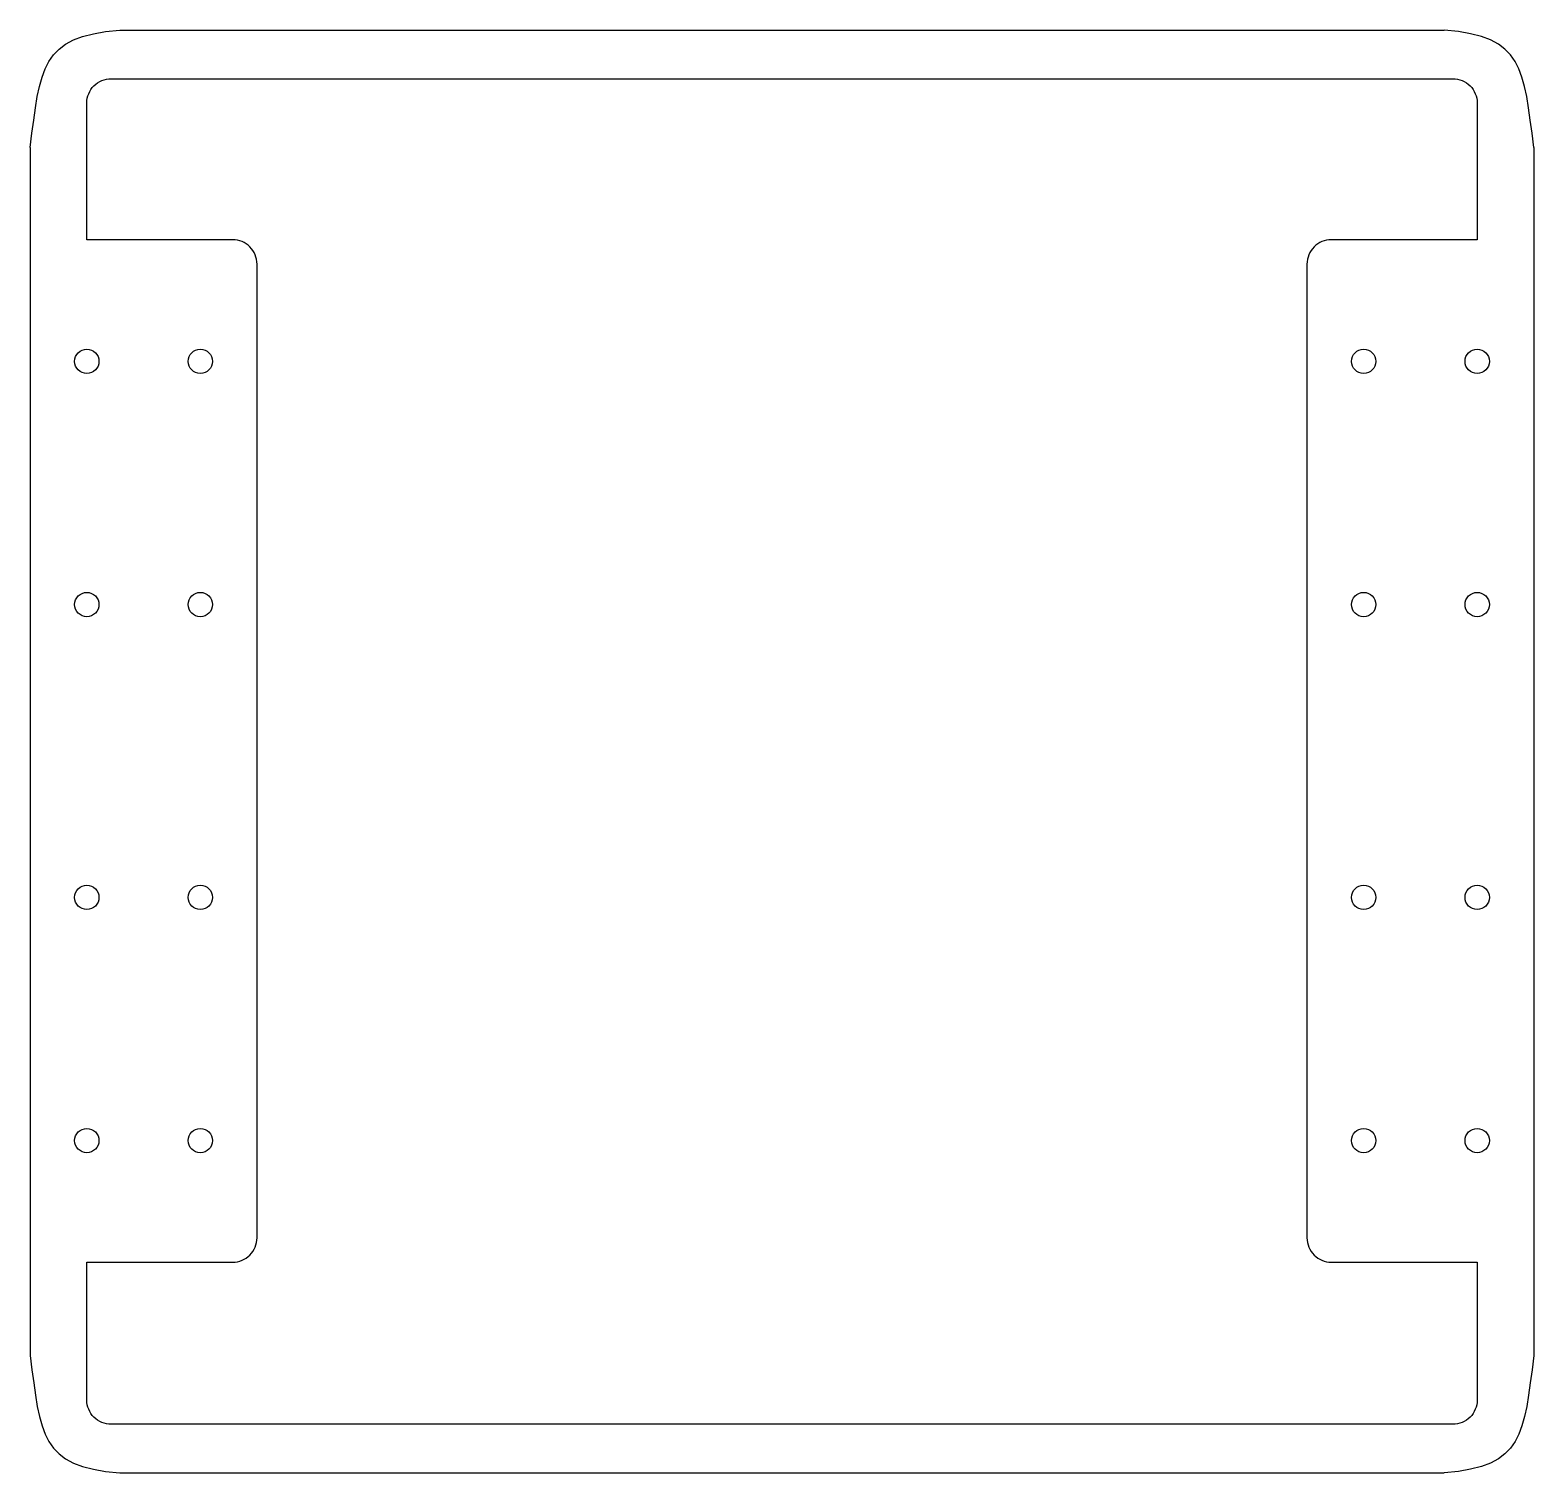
# Model space of a CAD drawing. Header units: millimetres. Extents: x 0 to 186, y -23 to 155.
import ezdxf

# ---------------------------------------------------------------- set-up
doc = ezdxf.new("R2010")
doc.units = ezdxf.units.MM

msp = doc.modelspace()

# ---------------------------------------------------------------- linework, layer by layer
for p, q in [((11.06, 155), (174.47, 155)), ((0, 140.5), (0, -8.5)), ((185.53, 140.5), (185.53, -8.5)), ((11.06, -23), (174.47, -23))]:
    msp.add_line(p, q)
msp.add_lwpolyline([(178.53, 129.13), (160.53, 129.13, 0.414214), (157.53, 126.13), (157.53, 6, 0.414214), (160.53, 3), (178.53, 3), (178.53, -14, -0.414214), (175.53, -17), (10, -17, -0.414214), (7, -14), (7, 3), (25, 3, 0.414214), (28, 6), (28, 126.13, 0.414214), (25, 129.13), (7, 129.13), (7, 146, -0.414214), (10, 149), (175.53, 149, -0.414214), (178.53, 146)], format="xyb", close=True)
for centre in [(7, 114.13), (21, 114.13), (164.53, 114.13), (178.53, 114.13), (7, 84.13), (21, 84.13), (164.53, 84.13), (178.53, 84.13), (7, 48), (21, 48), (164.53, 48), (178.53, 48), (7, 18), (21, 18), (164.53, 18), (178.53, 18)]:
    msp.add_circle(centre, 1.5)
for points in [[(0, 140.5), (1.31, 150.3), (1.19, 154.22), (11.06, 155)], [(185.53, 140.5), (184.22, 150.3), (184.34, 154.22), (174.47, 155)], [(0, -8.5), (1.31, -18.3), (1.19, -22.22), (11.06, -23)], [(185.53, -8.5), (184.22, -18.3), (184.34, -22.22), (174.47, -23)]]:
    msp.add_open_spline(points, degree=3)

doc.saveas('drawing.dxf')
